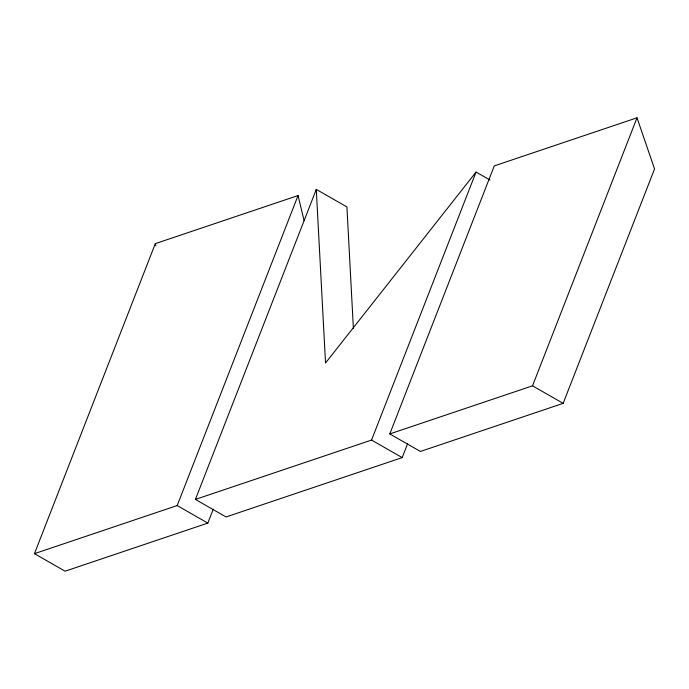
<?xml version="1.0" encoding="UTF-8"?>
<svg xmlns="http://www.w3.org/2000/svg" width="689" height="689" viewBox="0 0 689 689"><rect width="100%" height="100%" fill="white"/><g stroke="black" fill="none" stroke-linecap="round" stroke-linejoin="round"><path stroke-width="1.03" d="M213.289 509.085L207.82 523.097L65.085 571.198L34.45 553.655L155.318 243.639L298.061 195.538L304.099 220.592M34.45 553.655L177.194 505.554L298.061 195.538M407.655 443.595L402.195 457.599L226.044 516.957L195.409 499.413L316.285 189.397L346.92 206.933L353.397 328.601M195.409 499.413L371.56 440.064L476.065 172.035L489.982 180.001M389.785 433.924L494.28 165.894L637.015 117.802L654.55 168.943L563.154 403.358L420.411 451.459L389.785 433.924L532.519 385.823L563.154 403.358M532.519 385.823L637.015 117.802M476.065 172.035L325.527 363.017L316.285 189.397M371.56 440.064L402.195 457.599M177.194 505.554L207.82 523.097M155.318 243.639L155.826 245.723"/></g></svg>
